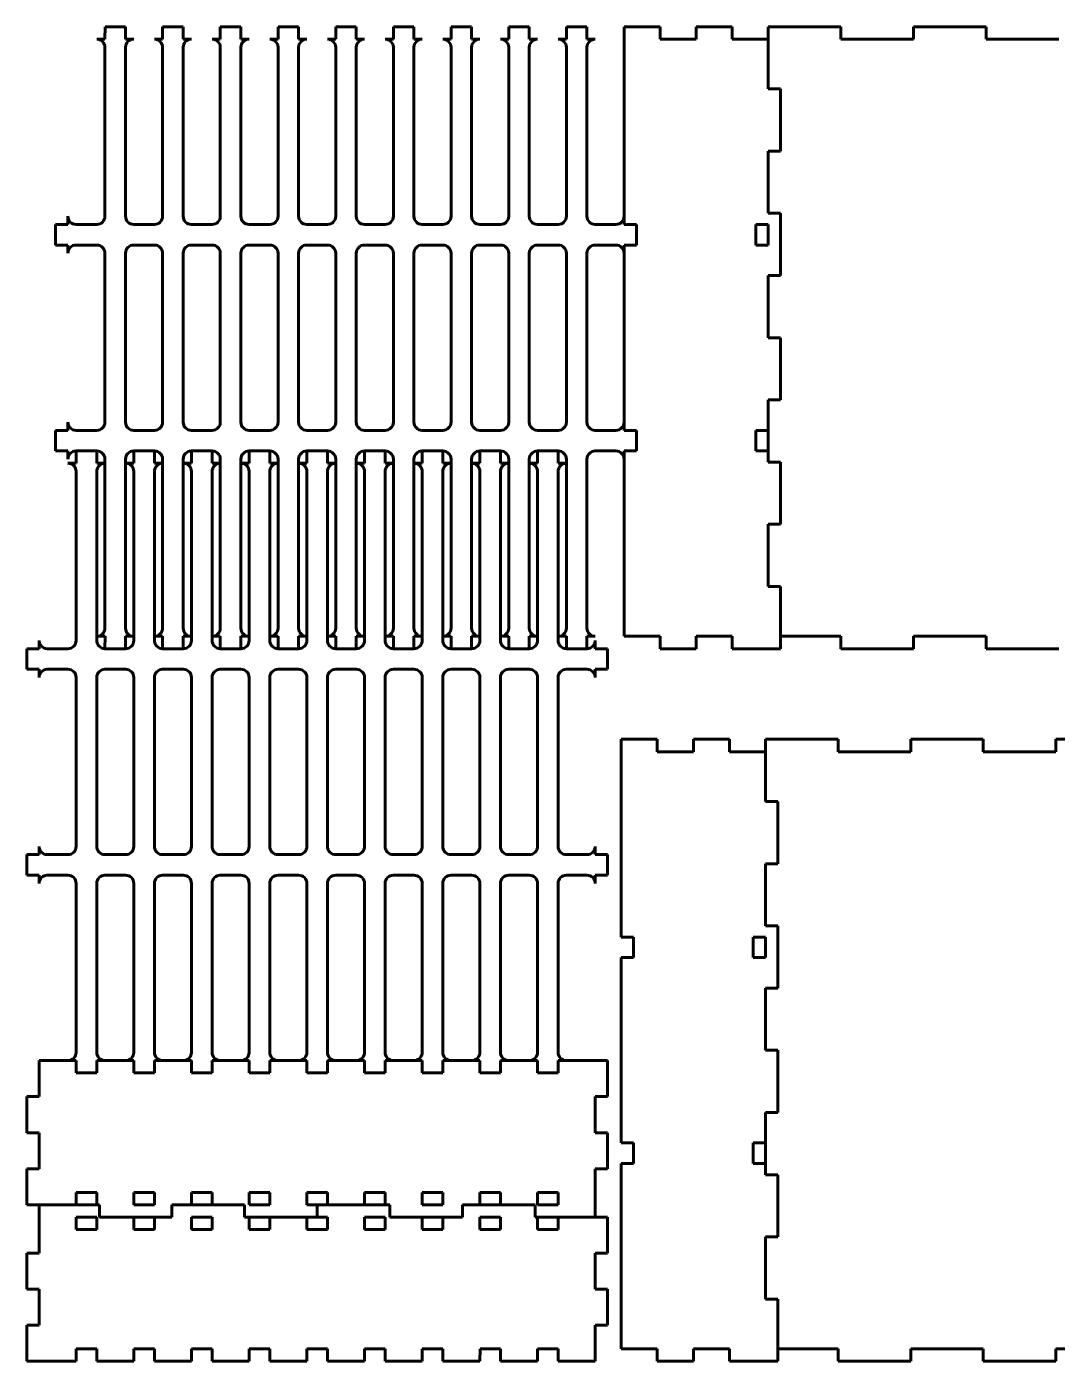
# Model space of a CAD drawing. Header units: millimetres. Extents: x -30 to 2296, y -1192 to 399.
# Drawn here: x 1196 to 1696, y -347 to 301 of the extents above; entities that cross this region are included whole.
import ezdxf

# ---------------------------------------------------------------- set-up
doc = ezdxf.new("R2010")
doc.units = ezdxf.units.MM
doc.linetypes.add('K5LT_BASIC', pattern=[0])

msp = doc.modelspace()

# ---------------------------------------------------------------- linework, layer by layer
at = {"color": 143, "linetype": 'K5LT_BASIC', "lineweight": 60, "true_color": 0x33acca}
for p, q in [((1233.575, 295), (1233.61, 301)), ((1243.575, 301), (1233.61, 301)), ((1243.575, 295), (1243.575, 301)), ((1261.575, 295), (1261.575, 301)), ((1271.575, 301), (1261.575, 301)), ((1271.575, 295), (1271.575, 301)), ((1289.575, 295), (1289.575, 301)), ((1299.575, 301), (1289.575, 301)), ((1299.575, 295), (1299.575, 301)), ((1317.575, 295), (1317.61, 301)), ((1327.575, 301), (1317.61, 301)), ((1327.575, 295), (1327.575, 301)), ((1345.575, 295), (1345.575, 301)), ((1355.575, 301), (1345.575, 301)), ((1355.575, 295), (1355.575, 301)), ((1373.575, 295), (1373.61, 301)), ((1383.575, 301), (1373.61, 301)), ((1383.575, 295), (1383.575, 301)), ((1401.575, 295), (1401.575, 301)), ((1411.575, 301), (1401.575, 301)), ((1411.575, 295), (1411.575, 301)), ((1429.575, 295), (1429.61, 301)), ((1439.575, 301), (1429.61, 301)), ((1439.575, 295), (1439.575, 301)), ((1457.575, 295), (1457.575, 301)), ((1467.575, 301), (1457.575, 301)), ((1467.575, 295), (1467.575, 301)), ((1485.575, 301), (1485.575, 205)), ((1485.575, 301), (1503.075, 301)), ((1503.075, 301), (1503.075, 295)), ((1520.575, 295), (1520.575, 301)), ((1520.575, 301), (1538.075, 301)), ((1538.075, 301), (1538.075, 295)), ((1579.575, 301), (1555.575, 301)), ((1579.575, 301), (1589.575, 301)), ((1590.825, 301), (1589.575, 301)), ((1590.825, 301), (1590.825, 295)), ((1626.075, 301), (1626.075, 295)), ((1635.575, 301), (1626.075, 301)), ((1635.575, 301), (1645.575, 301)), ((1661.325, 301), (1645.575, 301)), ((1661.325, 301), (1661.325, 295)), ((1520.575, 295), (1503.075, 295)), ((1555.575, 295), (1538.075, 295)), ((1590.825, 295), (1626.075, 295)), ((1661.325, 295), (1696.575, 295)), ((1555.575, 270.8), (1561.575, 270.8)), ((1561.575, 240.6), (1561.575, 270.8)), ((1561.575, 240.6), (1555.575, 240.6)), ((1561.575, 210.4), (1555.575, 210.4)), ((1561.575, 180.2), (1561.575, 210.4)), ((1215.575, 205), (1209.575, 205)), ((1209.575, 205), (1209.575, 195)), ((1485.575, 205), (1491.575, 205)), ((1491.575, 205), (1491.575, 195)), ((1549.575, 205), (1555.575, 205)), ((1549.575, 195), (1549.575, 205)), ((1555.575, 205), (1555.575, 195)), ((1215.575, 195), (1209.575, 195)), ((1491.575, 195), (1485.575, 195)), ((1485.575, 195), (1485.575, 105)), ((1555.575, 195), (1549.575, 195)), ((1555.575, 180.2), (1561.575, 180.2)), ((1561.575, 150), (1555.575, 150)), ((1561.575, 119.8), (1561.575, 150)), ((1561.575, 119.8), (1555.575, 119.8)), ((1215.575, 105), (1209.575, 105)), ((1209.575, 105), (1209.575, 95)), ((1491.575, 105), (1485.575, 105)), ((1491.575, 105), (1491.575, 95)), ((1549.575, 95), (1549.575, 105)), ((1549.575, 105), (1555.575, 105)), ((1555.575, 105), (1555.575, 95)), ((1215.575, 95), (1209.575, 95)), ((1219.575, 89), (1219.61, 95)), ((1229.575, 89), (1229.575, 95)), ((1247.575, 89), (1247.575, 95)), ((1257.575, 89), (1257.575, 95)), ((1275.575, 89), (1275.575, 95)), ((1285.575, 89), (1285.575, 95)), ((1303.575, 89), (1303.61, 95)), ((1313.575, 89), (1313.575, 95)), ((1331.575, 89), (1331.575, 95)), ((1341.575, 89), (1341.575, 95)), ((1359.575, 89), (1359.61, 95)), ((1369.575, 89), (1369.575, 95)), ((1387.575, 89), (1387.575, 95)), ((1397.575, 89), (1397.575, 95)), ((1415.575, 89), (1415.61, 95)), ((1425.575, 89), (1425.575, 95)), ((1443.575, 89), (1443.575, 95)), ((1453.575, 89), (1453.575, 95)), ((1485.575, 95), (1491.575, 95)), ((1485.575, 95), (1485.575, 5)), ((1555.575, 95), (1549.575, 95)), ((1561.575, 89.6), (1555.575, 89.6)), ((1561.575, 59.4), (1561.575, 89.6)), ((1561.575, 59.4), (1555.575, 59.4)), ((1561.575, 29.2), (1555.575, 29.2)), ((1561.575, -1), (1561.575, 29.2)), ((1229.575, 5), (1233.61, 5)), ((1233.575, -1), (1233.61, 5)), ((1243.575, -1), (1243.575, 5)), ((1261.575, -1), (1261.575, 5)), ((1271.575, -1), (1271.575, 5)), ((1289.575, -1), (1289.575, 5)), ((1299.575, -1), (1299.575, 5)), ((1313.575, 5), (1317.61, 5)), ((1317.575, -1), (1317.61, 5)), ((1327.575, -1), (1327.575, 5)), ((1345.575, -1), (1345.575, 5)), ((1355.575, -1), (1355.575, 5)), ((1373.575, -1), (1373.575, 5)), ((1373.575, -1), (1373.575, 5)), ((1383.575, -1), (1383.575, 5)), ((1383.575, -1), (1383.575, 5)), ((1401.575, -1), (1401.575, 5)), ((1401.575, -1), (1401.575, 5)), ((1411.575, -1), (1411.575, 5)), ((1411.575, -1), (1411.575, 5)), ((1425.575, 5), (1429.61, 5)), ((1429.575, -1), (1429.61, 5)), ((1429.575, -1), (1429.61, 5)), ((1439.575, -1), (1439.575, 5)), ((1439.575, -1), (1439.575, 5)), ((1457.575, -1), (1457.575, 5)), ((1457.575, -1), (1457.575, 5)), ((1467.575, -1), (1467.575, 5)), ((1467.575, -1), (1467.575, 5)), ((1485.575, 5), (1503.075, 5)), ((1503.075, 5), (1503.075, -1)), ((1520.575, -1), (1520.575, 5)), ((1520.575, 5), (1538.075, 5)), ((1538.075, 5), (1538.075, -1)), ((1561.575, 5), (1590.825, 5)), ((1590.825, 5), (1590.825, -1)), ((1661.325, 5), (1626.075, 5)), ((1626.075, -1), (1626.075, 5)), ((1661.325, -1), (1661.325, 5)), ((1201.575, -1), (1195.575, -1)), ((1195.575, -11), (1195.575, -1)), ((1477.575, -1), (1471.575, -1)), ((1477.575, -1), (1471.575, -1)), ((1477.575, -1), (1477.575, -11)), ((1503.075, -1), (1520.575, -1)), ((1538.075, -1), (1561.575, -1)), ((1607.575, -1), (1590.825, -1)), ((1607.575, -1), (1617.575, -1)), ((1626.075, -1), (1617.575, -1)), ((1663.575, -1), (1661.325, -1)), ((1663.575, -1), (1673.575, -1)), ((1691.575, -1), (1673.575, -1)), ((1691.575, -1), (1696.575, -1)), ((1201.575, -11), (1195.575, -11)), ((1477.575, -11), (1471.575, -11)), ((1477.575, -11), (1471.575, -11)), ((1484.226, -45), (1501.726, -45)), ((1484.226, -141), (1484.226, -45)), ((1501.726, -51), (1501.726, -45)), ((1519.226, -45), (1536.726, -45)), ((1519.226, -45), (1519.226, -51)), ((1536.726, -45), (1536.726, -51)), ((1554.226, -45), (1578.226, -45)), ((1588.226, -45), (1578.226, -45)), ((1588.226, -45), (1589.476, -45)), ((1589.476, -45), (1589.476, -51)), ((1624.726, -45), (1624.726, -51)), ((1624.726, -45), (1634.226, -45)), ((1644.226, -45), (1634.226, -45)), ((1644.226, -45), (1659.976, -45)), ((1659.976, -45), (1659.976, -51)), ((1695.226, -45), (1695.226, -51)), ((1700.226, -45), (1695.226, -45)), ((1519.226, -51), (1501.726, -51)), ((1536.726, -51), (1554.226, -51)), ((1589.476, -51), (1624.726, -51)), ((1659.976, -51), (1695.226, -51)), ((1560.226, -75.2), (1554.226, -75.2)), ((1560.226, -105.4), (1560.226, -75.2)), ((1201.575, -101), (1195.575, -101)), ((1195.575, -111), (1195.575, -101)), ((1477.575, -101), (1471.575, -101)), ((1477.575, -111), (1477.575, -101)), ((1554.226, -105.4), (1560.226, -105.4)), ((1201.575, -111), (1195.575, -111)), ((1477.575, -111), (1471.575, -111)), ((1560.226, -135.6), (1554.226, -135.6)), ((1560.226, -165.8), (1560.226, -135.6)), ((1484.226, -141), (1490.226, -141)), ((1490.226, -151), (1490.226, -141)), ((1548.226, -141), (1554.226, -141)), ((1548.226, -151), (1548.226, -141)), ((1554.226, -141), (1554.226, -151)), ((1484.226, -151), (1490.226, -151)), ((1484.226, -241), (1484.226, -151)), ((1554.226, -151), (1548.226, -151)), ((1554.226, -165.8), (1560.226, -165.8)), ((1560.226, -196), (1554.226, -196)), ((1560.226, -226.2), (1560.226, -196)), ((1201.61, -201), (1201.61, -218.5)), ((1201.61, -201), (1219.61, -201)), ((1219.61, -201), (1219.61, -207)), ((1219.61, -207), (1229.61, -207)), ((1229.61, -201), (1229.61, -207)), ((1229.61, -201), (1247.61, -201)), ((1247.61, -201), (1247.61, -207)), ((1247.61, -207), (1257.575, -207)), ((1257.61, -201), (1257.575, -207)), ((1257.61, -201), (1275.61, -201)), ((1275.61, -201), (1275.61, -207)), ((1275.61, -207), (1285.61, -207)), ((1285.61, -201), (1285.61, -207)), ((1285.61, -201), (1303.61, -201)), ((1303.61, -201), (1303.61, -207)), ((1303.61, -207), (1313.575, -207)), ((1313.61, -201), (1313.575, -207)), ((1313.61, -201), (1331.61, -201)), ((1331.61, -201), (1331.61, -207)), ((1331.61, -207), (1341.61, -207)), ((1341.61, -201), (1341.61, -207)), ((1341.61, -201), (1359.61, -201)), ((1359.61, -201), (1359.61, -207)), ((1359.61, -207), (1369.575, -207)), ((1369.61, -201), (1369.575, -207)), ((1369.61, -201), (1387.61, -201)), ((1387.61, -201), (1387.61, -207)), ((1387.61, -207), (1397.61, -207)), ((1397.61, -201), (1397.61, -207)), ((1397.61, -201), (1415.61, -201)), ((1415.61, -201), (1415.61, -207)), ((1415.61, -207), (1425.61, -207)), ((1425.61, -201), (1425.61, -207)), ((1425.61, -201), (1443.61, -201)), ((1443.61, -201), (1443.61, -207)), ((1443.61, -207), (1453.61, -207)), ((1453.61, -201), (1477.61, -201)), ((1453.61, -201), (1453.61, -207)), ((1477.61, -201), (1477.61, -218.5)), ((1195.61, -236), (1195.61, -218.5)), ((1201.61, -218.5), (1195.61, -218.5)), ((1471.61, -236), (1471.61, -218.5)), ((1471.61, -218.5), (1477.61, -218.5)), ((1554.226, -226.2), (1560.226, -226.2)), ((1195.61, -236), (1201.61, -236)), ((1201.61, -253.5), (1201.61, -236)), ((1471.61, -236), (1477.61, -236)), ((1477.61, -236), (1477.61, -253.5)), ((1490.226, -241), (1484.226, -241)), ((1490.226, -251), (1490.226, -241)), ((1548.226, -251), (1548.226, -241)), ((1548.226, -241), (1554.226, -241)), ((1554.226, -251), (1554.226, -241)), ((1484.226, -341), (1484.226, -251)), ((1484.226, -251), (1490.226, -251)), ((1554.226, -251), (1548.226, -251)), ((1195.61, -271), (1195.61, -253.5)), ((1201.61, -253.5), (1195.61, -253.5)), ((1471.61, -271), (1471.61, -253.5)), ((1471.61, -253.5), (1477.61, -253.5)), ((1554.226, -256.4), (1560.226, -256.4)), ((1560.226, -286.6), (1560.226, -256.4)), ((1229.61, -265), (1219.61, -265)), ((1219.61, -271), (1219.61, -265)), ((1229.61, -271), (1229.61, -265)), ((1257.61, -265), (1247.61, -265)), ((1247.61, -265), (1247.61, -271)), ((1257.61, -271), (1257.61, -265)), ((1285.61, -265), (1275.61, -265)), ((1275.61, -265), (1275.61, -271)), ((1285.61, -271), (1285.61, -265)), ((1313.61, -265), (1303.61, -265)), ((1303.61, -265), (1303.61, -271)), ((1313.61, -271), (1313.61, -265)), ((1341.61, -265), (1331.61, -265)), ((1331.61, -265), (1331.61, -271)), ((1341.61, -271), (1341.61, -265)), ((1369.61, -265), (1359.61, -265)), ((1359.61, -265), (1359.61, -271)), ((1369.61, -271), (1369.61, -265)), ((1397.61, -265), (1387.61, -265)), ((1387.61, -265), (1387.61, -271)), ((1397.61, -271), (1397.61, -265)), ((1425.61, -265), (1415.61, -265)), ((1415.61, -265), (1415.61, -271)), ((1425.61, -271), (1425.61, -265)), ((1453.61, -265), (1443.61, -265)), ((1443.61, -265), (1443.61, -271)), ((1453.61, -271), (1453.61, -265)), ((1195.61, -271), (1201.61, -271)), ((1201.61, -277), (1201.61, -271)), ((1201.61, -271), (1230.86, -271)), ((1230.86, -271), (1230.86, -277)), ((1247.61, -271), (1257.61, -271)), ((1301.36, -271), (1266.11, -271)), ((1266.11, -277), (1266.11, -271)), ((1301.36, -277), (1301.36, -271)), ((1303.61, -271), (1313.61, -271)), ((1331.61, -271), (1336.61, -271)), ((1371.86, -271), (1336.61, -271)), ((1336.61, -277), (1336.61, -271)), ((1371.86, -277), (1371.86, -271)), ((1387.61, -271), (1397.61, -271)), ((1442.36, -271), (1407.11, -271)), ((1407.11, -277), (1407.11, -271)), ((1442.36, -277), (1442.36, -271)), ((1443.61, -271), (1453.61, -271)), ((1471.61, -271), (1471.61, -277)), ((1201.61, -277), (1201.61, -294.5)), ((1219.61, -277), (1219.61, -283)), ((1229.61, -277), (1219.61, -277)), ((1229.61, -283), (1229.61, -277)), ((1247.61, -277), (1230.86, -277)), ((1247.61, -277), (1247.61, -283)), ((1247.61, -277), (1257.61, -277)), ((1257.61, -283), (1257.61, -277)), ((1266.11, -277), (1257.61, -277)), ((1275.61, -277), (1275.61, -283)), ((1285.61, -277), (1275.61, -277)), ((1285.61, -283), (1285.61, -277)), ((1303.61, -277), (1301.36, -277)), ((1303.61, -277), (1303.61, -283)), ((1303.61, -277), (1313.61, -277)), ((1313.61, -283), (1313.61, -277)), ((1331.61, -277), (1313.61, -277)), ((1331.61, -277), (1331.61, -283)), ((1331.61, -277), (1336.61, -277)), ((1341.61, -277), (1336.61, -277)), ((1341.61, -283), (1341.61, -277)), ((1359.61, -277), (1359.61, -283)), ((1369.61, -277), (1359.61, -277)), ((1369.61, -283), (1369.61, -277)), ((1387.61, -277), (1371.86, -277)), ((1387.61, -277), (1387.61, -283)), ((1387.61, -277), (1397.61, -277)), ((1397.61, -283), (1397.61, -277)), ((1407.11, -277), (1397.61, -277)), ((1415.61, -277), (1415.61, -283)), ((1425.61, -277), (1415.61, -277)), ((1425.61, -283), (1425.61, -277)), ((1443.61, -277), (1442.36, -277)), ((1443.61, -277), (1443.61, -283)), ((1443.61, -277), (1453.61, -277)), ((1477.61, -277), (1453.61, -277)), ((1453.61, -277), (1453.61, -283)), ((1477.61, -277), (1477.61, -294.5)), ((1219.61, -283), (1229.61, -283)), ((1247.61, -283), (1257.61, -283)), ((1275.61, -283), (1285.61, -283)), ((1303.61, -283), (1313.61, -283)), ((1331.61, -283), (1341.61, -283)), ((1359.61, -283), (1369.61, -283)), ((1387.61, -283), (1397.61, -283)), ((1415.61, -283), (1425.61, -283)), ((1443.61, -283), (1453.61, -283)), ((1554.226, -286.6), (1560.226, -286.6)), ((1201.61, -294.5), (1195.61, -294.5)), ((1195.61, -312), (1195.61, -294.5)), ((1471.61, -294.5), (1471.61, -312)), ((1471.61, -294.5), (1477.61, -294.5)), ((1201.61, -312), (1195.61, -312)), ((1201.61, -312), (1201.61, -329.5)), ((1477.61, -312), (1471.61, -312)), ((1477.61, -312), (1477.61, -329.5)), ((1560.226, -316.8), (1554.226, -316.8)), ((1560.226, -347), (1560.226, -316.8)), ((1195.61, -347), (1195.61, -329.5)), ((1201.61, -329.5), (1195.61, -329.5)), ((1471.61, -347), (1471.61, -329.5)), ((1471.61, -329.5), (1477.61, -329.5)), ((1229.61, -341), (1219.61, -341)), ((1219.61, -347), (1219.61, -341)), ((1229.61, -347), (1229.61, -341)), ((1247.61, -347), (1247.61, -341)), ((1257.61, -341), (1247.61, -341)), ((1257.61, -347), (1257.61, -341)), ((1275.61, -347), (1275.61, -341)), ((1285.61, -341), (1275.61, -341)), ((1285.61, -347), (1285.61, -341)), ((1303.61, -347), (1303.644, -341)), ((1313.61, -341), (1303.644, -341)), ((1313.61, -347), (1313.61, -341)), ((1331.61, -347), (1331.61, -341)), ((1341.61, -341), (1331.61, -341)), ((1341.61, -347), (1341.61, -341)), ((1359.61, -347), (1359.644, -341)), ((1369.61, -341), (1359.644, -341)), ((1369.61, -347), (1369.61, -341)), ((1387.61, -347), (1387.61, -341)), ((1397.61, -341), (1387.61, -341)), ((1397.61, -347), (1397.61, -341)), ((1415.61, -347), (1415.644, -341)), ((1425.61, -341), (1415.644, -341)), ((1425.61, -347), (1425.61, -341)), ((1443.61, -347), (1443.61, -341)), ((1453.61, -341), (1443.61, -341)), ((1453.61, -347), (1453.61, -341)), ((1484.226, -341), (1501.726, -341)), ((1501.726, -347), (1501.726, -341)), ((1519.226, -341), (1536.726, -341)), ((1519.226, -347), (1519.226, -341)), ((1536.726, -347), (1536.726, -341)), ((1589.476, -341), (1560.226, -341)), ((1589.476, -341), (1589.476, -347)), ((1659.976, -341), (1624.726, -341)), ((1624.726, -347), (1624.726, -341)), ((1659.976, -347), (1659.976, -341)), ((1730.476, -341), (1695.226, -341)), ((1695.226, -347), (1695.226, -341)), ((1219.61, -347), (1195.61, -347)), ((1247.61, -347), (1229.61, -347)), ((1275.61, -347), (1257.61, -347)), ((1303.61, -347), (1285.61, -347)), ((1331.61, -347), (1313.61, -347)), ((1359.61, -347), (1341.61, -347)), ((1387.61, -347), (1369.61, -347)), ((1415.61, -347), (1397.61, -347)), ((1443.61, -347), (1425.61, -347)), ((1471.61, -347), (1453.61, -347)), ((1501.726, -347), (1519.226, -347)), ((1536.726, -347), (1560.226, -347)), ((1589.476, -347), (1606.226, -347)), ((1616.226, -347), (1606.226, -347)), ((1616.226, -347), (1624.726, -347)), ((1659.976, -347), (1662.226, -347)), ((1672.226, -347), (1662.226, -347)), ((1672.226, -347), (1690.226, -347)), ((1695.226, -347), (1690.226, -347))]:
    msp.add_line(p, q, dxfattribs=at)
for points in [[(1555.575, 270.8), (1555.575, 301)], [(1233.575, 295), (1229.575, 295)], [(1247.575, 295), (1243.575, 295)], [(1261.575, 295), (1257.575, 295)], [(1275.575, 295), (1271.575, 295)], [(1289.575, 295), (1285.575, 295)], [(1303.575, 295), (1299.575, 295)], [(1317.575, 295), (1313.575, 295)], [(1331.575, 295), (1327.575, 295)], [(1345.575, 295), (1341.575, 295)], [(1359.575, 295), (1355.575, 295)], [(1373.575, 295), (1369.575, 295)], [(1387.575, 295), (1383.575, 295)], [(1401.575, 295), (1397.575, 295)], [(1415.575, 295), (1411.575, 295)], [(1429.575, 295), (1425.575, 295)], [(1443.575, 295), (1439.575, 295)], [(1457.575, 295), (1453.575, 295)], [(1471.575, 295), (1467.575, 295)], [(1233.575, 209), (1233.575, 291)], [(1243.575, 291), (1243.575, 209)], [(1261.575, 209), (1261.575, 291)], [(1271.575, 291), (1271.575, 209)], [(1289.575, 209), (1289.575, 291)], [(1299.575, 291), (1299.575, 209)], [(1317.575, 209), (1317.575, 291)], [(1327.575, 291), (1327.575, 209)], [(1345.575, 209), (1345.575, 291)], [(1355.575, 291), (1355.575, 209)], [(1373.575, 209), (1373.575, 291)], [(1383.575, 291), (1383.575, 209)], [(1401.575, 209), (1401.575, 291)], [(1411.575, 291), (1411.575, 209)], [(1429.575, 209), (1429.575, 291)], [(1439.575, 291), (1439.575, 209)], [(1457.575, 209), (1457.575, 291)], [(1467.575, 291), (1467.575, 209)], [(1555.575, 210.4), (1555.575, 240.6)], [(1215.575, 209), (1215.575, 205)], [(1219.575, 205), (1229.575, 205)], [(1247.575, 205), (1257.575, 205)], [(1275.575, 205), (1285.575, 205)], [(1303.575, 205), (1313.575, 205)], [(1331.575, 205), (1341.575, 205)], [(1359.575, 205), (1369.575, 205)], [(1387.575, 205), (1397.575, 205)], [(1415.575, 205), (1425.575, 205)], [(1443.575, 205), (1453.575, 205)], [(1471.575, 205), (1481.575, 205)], [(1215.575, 195), (1215.575, 191)], [(1229.575, 195), (1219.575, 195)], [(1257.575, 195), (1247.575, 195)], [(1285.575, 195), (1275.575, 195)], [(1313.575, 195), (1303.575, 195)], [(1341.575, 195), (1331.575, 195)], [(1369.575, 195), (1359.575, 195)], [(1397.575, 195), (1387.575, 195)], [(1425.575, 195), (1415.575, 195)], [(1453.575, 195), (1443.575, 195)], [(1481.575, 195), (1471.575, 195)], [(1233.575, 109), (1233.575, 191)], [(1243.575, 191), (1243.575, 109)], [(1261.575, 109), (1261.575, 191)], [(1271.575, 191), (1271.575, 109)], [(1289.575, 109), (1289.575, 191)], [(1299.575, 191), (1299.575, 109)], [(1317.575, 109), (1317.575, 191)], [(1327.575, 191), (1327.575, 109)], [(1345.575, 109), (1345.575, 191)], [(1355.575, 191), (1355.575, 109)], [(1373.575, 109), (1373.575, 191)], [(1383.575, 191), (1383.575, 109)], [(1401.575, 109), (1401.575, 191)], [(1411.575, 191), (1411.575, 109)], [(1429.575, 109), (1429.575, 191)], [(1439.575, 191), (1439.575, 109)], [(1457.575, 109), (1457.575, 191)], [(1467.575, 191), (1467.575, 109)], [(1555.575, 150), (1555.575, 180.2)], [(1555.575, 105), (1555.575, 119.8)], [(1215.575, 109), (1215.575, 105)], [(1219.575, 105), (1229.575, 105)], [(1247.575, 105), (1257.575, 105)], [(1275.575, 105), (1285.575, 105)], [(1303.575, 105), (1313.575, 105)], [(1331.575, 105), (1341.575, 105)], [(1359.575, 105), (1369.575, 105)], [(1387.575, 105), (1397.575, 105)], [(1415.575, 105), (1425.575, 105)], [(1443.575, 105), (1453.575, 105)], [(1471.575, 105), (1481.575, 105)], [(1215.575, 95), (1215.575, 91)], [(1229.575, 95), (1219.575, 95)], [(1233.575, 9), (1233.575, 91)], [(1243.575, 91), (1243.575, 9)], [(1257.575, 95), (1247.575, 95)], [(1261.575, 9), (1261.575, 91)], [(1271.575, 91), (1271.575, 9)], [(1285.575, 95), (1275.575, 95)], [(1289.575, 9), (1289.575, 91)], [(1299.575, 91), (1299.575, 9)], [(1313.575, 95), (1303.575, 95)], [(1317.575, 9), (1317.575, 91)], [(1327.575, 91), (1327.575, 9)], [(1341.575, 95), (1331.575, 95)], [(1345.575, 9), (1345.575, 91)], [(1355.575, 91), (1355.575, 9)], [(1369.575, 95), (1359.575, 95)], [(1373.575, 9), (1373.575, 91)], [(1383.575, 91), (1383.575, 9)], [(1397.575, 95), (1387.575, 95)], [(1401.575, 9), (1401.575, 91)], [(1411.575, 91), (1411.575, 9)], [(1425.575, 95), (1415.575, 95)], [(1429.575, 9), (1429.575, 91)], [(1439.575, 91), (1439.575, 9)], [(1453.575, 95), (1443.575, 95)], [(1457.575, 9), (1457.575, 91)], [(1467.575, 91), (1467.575, 9)], [(1481.575, 95), (1471.575, 95)], [(1555.575, 89.6), (1555.575, 95)], [(1219.575, 89), (1215.575, 89)], [(1219.575, 3), (1219.575, 85)], [(1233.575, 89), (1229.575, 89)], [(1229.575, 85), (1229.575, 3)], [(1247.575, 89), (1243.575, 89)], [(1247.575, 3), (1247.575, 85)], [(1261.575, 89), (1257.575, 89)], [(1257.575, 85), (1257.575, 3)], [(1275.575, 89), (1271.575, 89)], [(1275.575, 3), (1275.575, 85)], [(1289.575, 89), (1285.575, 89)], [(1285.575, 85), (1285.575, 3)], [(1303.575, 89), (1299.575, 89)], [(1303.575, 3), (1303.575, 85)], [(1317.575, 89), (1313.575, 89)], [(1313.575, 85), (1313.575, 3)], [(1331.575, 89), (1327.575, 89)], [(1331.575, 3), (1331.575, 85)], [(1345.575, 89), (1341.575, 89)], [(1341.575, 85), (1341.575, 3)], [(1359.575, 89), (1355.575, 89)], [(1359.575, 3), (1359.575, 85)], [(1373.575, 89), (1369.575, 89)], [(1369.575, 85), (1369.575, 3)], [(1387.575, 89), (1383.575, 89)], [(1387.575, 3), (1387.575, 85)], [(1401.575, 89), (1397.575, 89)], [(1397.575, 85), (1397.575, 3)], [(1415.575, 89), (1411.575, 89)], [(1415.575, 3), (1415.575, 85)], [(1429.575, 89), (1425.575, 89)], [(1425.575, 85), (1425.575, 3)], [(1443.575, 89), (1439.575, 89)], [(1443.575, 3), (1443.575, 85)], [(1457.575, 89), (1453.575, 89)], [(1453.575, 85), (1453.575, 3)], [(1555.575, 29.2), (1555.575, 59.4)], [(1201.575, 3), (1201.575, -1)], [(1243.575, 5), (1247.575, 5)], [(1257.575, 5), (1261.575, 5)], [(1271.575, 5), (1275.575, 5)], [(1285.575, 5), (1289.575, 5)], [(1299.575, 5), (1303.575, 5)], [(1327.575, 5), (1331.575, 5)], [(1341.575, 5), (1345.575, 5)], [(1355.575, 5), (1359.575, 5)], [(1369.575, 5), (1373.575, 5)], [(1383.575, 5), (1387.575, 5)], [(1397.575, 5), (1401.575, 5)], [(1411.575, 5), (1415.575, 5)], [(1439.575, 5), (1443.575, 5)], [(1453.575, 5), (1457.575, 5)], [(1467.575, 5), (1471.575, 5)], [(1471.575, -1), (1471.575, 3)], [(1205.575, -1), (1215.575, -1)], [(1233.575, -1), (1243.575, -1)], [(1261.575, -1), (1271.575, -1)], [(1289.575, -1), (1299.575, -1)], [(1317.575, -1), (1327.575, -1)], [(1345.575, -1), (1355.575, -1)], [(1373.575, -1), (1383.575, -1)], [(1401.575, -1), (1411.575, -1)], [(1429.575, -1), (1439.575, -1)], [(1457.575, -1), (1467.575, -1)], [(1201.575, -11), (1201.575, -15)], [(1215.575, -11), (1205.575, -11)], [(1243.575, -11), (1233.575, -11)], [(1271.575, -11), (1261.575, -11)], [(1299.575, -11), (1289.575, -11)], [(1327.575, -11), (1317.575, -11)], [(1355.575, -11), (1345.575, -11)], [(1383.575, -11), (1373.575, -11)], [(1411.575, -11), (1401.575, -11)], [(1439.575, -11), (1429.575, -11)], [(1467.575, -11), (1457.575, -11)], [(1471.575, -15), (1471.575, -11)], [(1219.575, -97), (1219.575, -15)], [(1229.575, -15), (1229.575, -97)], [(1247.575, -97), (1247.575, -15)], [(1257.575, -15), (1257.575, -97)], [(1275.575, -97), (1275.575, -15)], [(1285.575, -15), (1285.575, -97)], [(1303.575, -97), (1303.575, -15)], [(1313.575, -15), (1313.575, -97)], [(1331.575, -97), (1331.575, -15)], [(1341.575, -15), (1341.575, -97)], [(1359.575, -97), (1359.575, -15)], [(1369.575, -15), (1369.575, -97)], [(1387.575, -97), (1387.575, -15)], [(1397.575, -15), (1397.575, -97)], [(1415.575, -97), (1415.575, -15)], [(1425.575, -15), (1425.575, -97)], [(1443.575, -97), (1443.575, -15)], [(1453.575, -15), (1453.575, -97)], [(1554.226, -75.2), (1554.226, -45)], [(1201.575, -97), (1201.575, -101)], [(1471.575, -101), (1471.575, -97)], [(1205.575, -101), (1215.575, -101)], [(1233.575, -101), (1243.575, -101)], [(1261.575, -101), (1271.575, -101)], [(1289.575, -101), (1299.575, -101)], [(1317.575, -101), (1327.575, -101)], [(1345.575, -101), (1355.575, -101)], [(1373.575, -101), (1383.575, -101)], [(1401.575, -101), (1411.575, -101)], [(1429.575, -101), (1439.575, -101)], [(1457.575, -101), (1467.575, -101)], [(1554.226, -135.6), (1554.226, -105.4)], [(1201.575, -111), (1201.575, -115)], [(1215.575, -111), (1205.575, -111)], [(1219.575, -197), (1219.575, -115)], [(1229.575, -115), (1229.575, -197)], [(1243.575, -111), (1233.575, -111)], [(1247.575, -197), (1247.575, -115)], [(1257.575, -115), (1257.575, -197)], [(1271.575, -111), (1261.575, -111)], [(1275.575, -197), (1275.575, -115)], [(1285.575, -115), (1285.575, -197)], [(1299.575, -111), (1289.575, -111)], [(1303.575, -197), (1303.575, -115)], [(1313.575, -115), (1313.575, -197)], [(1327.575, -111), (1317.575, -111)], [(1331.575, -197), (1331.575, -115)], [(1341.575, -115), (1341.575, -197)], [(1355.575, -111), (1345.575, -111)], [(1359.575, -197), (1359.575, -115)], [(1369.575, -115), (1369.575, -197)], [(1383.575, -111), (1373.575, -111)], [(1387.575, -197), (1387.575, -115)], [(1397.575, -115), (1397.575, -197)], [(1411.575, -111), (1401.575, -111)], [(1415.575, -197), (1415.575, -115)], [(1425.575, -115), (1425.575, -197)], [(1439.575, -111), (1429.575, -111)], [(1443.575, -197), (1443.575, -115)], [(1453.575, -115), (1453.575, -197)], [(1467.575, -111), (1457.575, -111)], [(1471.575, -115), (1471.575, -111)], [(1554.226, -196), (1554.226, -165.8)], [(1554.226, -241), (1554.226, -226.2)], [(1554.226, -256.4), (1554.226, -251)], [(1554.226, -316.8), (1554.226, -286.6)]]:
    msp.add_lwpolyline(points, dxfattribs=at)
for centre, start, end in [((1229.575, 291), 0, 90), ((1247.575, 291), 90, 180), ((1257.575, 291), 0, 90), ((1275.575, 291), 90, 180), ((1285.575, 291), 0, 90), ((1303.575, 291), 90, 180), ((1313.575, 291), 0, 90), ((1331.575, 291), 90, 180), ((1341.575, 291), 0, 90), ((1359.575, 291), 90, 180), ((1369.575, 291), 0, 90), ((1387.575, 291), 90, 180), ((1397.575, 291), 0, 90), ((1415.575, 291), 90, 180), ((1425.575, 291), 0, 90), ((1443.575, 291), 90, 180), ((1443.575, 291), 90, 180), ((1453.575, 291), 0, 90), ((1453.575, 291), 0, 90), ((1471.575, 291), 90, 180), ((1219.575, 209), 180, 270), ((1229.575, 209), 270, 0), ((1247.575, 209), 180, 270), ((1257.575, 209), 270, 0), ((1275.575, 209), 180, 270), ((1285.575, 209), 270, 0), ((1303.575, 209), 180, 270), ((1313.575, 209), 270, 0), ((1331.575, 209), 180, 270), ((1341.575, 209), 270, 0), ((1359.575, 209), 180, 270), ((1369.575, 209), 270, 0), ((1387.575, 209), 180, 270), ((1397.575, 209), 270, 0), ((1415.575, 209), 180, 270), ((1425.575, 209), 270, 0), ((1443.575, 209), 180, 270), ((1443.575, 209), 180, 270), ((1453.575, 209), 270, 0), ((1453.575, 209), 270, 0), ((1471.575, 209), 180, 270), ((1481.575, 209), 270, 0), ((1219.575, 191), 90, 180), ((1229.575, 191), 0, 90), ((1247.575, 191), 90, 180), ((1257.575, 191), 0, 90), ((1275.575, 191), 90, 180), ((1285.575, 191), 0, 90), ((1303.575, 191), 90, 180), ((1313.575, 191), 0, 90), ((1331.575, 191), 90, 180), ((1341.575, 191), 0, 90), ((1359.575, 191), 90, 180), ((1369.575, 191), 0, 90), ((1387.575, 191), 90, 180), ((1397.575, 191), 0, 90), ((1415.575, 191), 90, 180), ((1425.575, 191), 0, 90), ((1443.575, 191), 90, 180), ((1453.575, 191), 0, 90), ((1471.575, 191), 90, 180), ((1481.575, 191), 0, 90), ((1219.575, 109), 180, 270), ((1229.575, 109), 270, 0), ((1247.575, 109), 180, 270), ((1257.575, 109), 270, 0), ((1275.575, 109), 180, 270), ((1285.575, 109), 270, 0), ((1303.575, 109), 180, 270), ((1313.575, 109), 270, 0), ((1331.575, 109), 180, 270), ((1341.575, 109), 270, 0), ((1359.575, 109), 180, 270), ((1369.575, 109), 270, 0), ((1387.575, 109), 180, 270), ((1397.575, 109), 270, 0), ((1415.575, 109), 180, 270), ((1425.575, 109), 270, 0), ((1443.575, 109), 180, 270), ((1453.575, 109), 270, 0), ((1471.575, 109), 180, 270), ((1481.575, 109), 270, 0), ((1219.575, 91), 90, 180), ((1229.575, 91), 0, 90), ((1247.575, 91), 90, 180), ((1257.575, 91), 0, 90), ((1275.575, 91), 90, 180), ((1285.575, 91), 0, 90), ((1303.575, 91), 90, 180), ((1313.575, 91), 0, 90), ((1331.575, 91), 90, 180), ((1341.575, 91), 0, 90), ((1359.575, 91), 90, 180), ((1369.575, 91), 0, 90), ((1387.575, 91), 90, 180), ((1397.575, 91), 0, 90), ((1415.575, 91), 90, 180), ((1425.575, 91), 0, 90), ((1443.575, 91), 90, 180), ((1453.575, 91), 0, 90), ((1471.575, 91), 90, 180), ((1481.575, 91), 0, 90), ((1215.575, 85), 0, 90), ((1233.575, 85), 90, 180), ((1243.575, 85), 0, 90), ((1261.575, 85), 90, 180), ((1271.575, 85), 0, 90), ((1289.575, 85), 90, 180), ((1299.575, 85), 0, 90), ((1317.575, 85), 90, 180), ((1327.575, 85), 0, 90), ((1345.575, 85), 90, 180), ((1355.575, 85), 0, 90), ((1373.575, 85), 90, 180), ((1383.575, 85), 0, 90), ((1401.575, 85), 90, 180), ((1411.575, 85), 0, 90), ((1429.575, 85), 90, 180), ((1429.575, 85), 90, 180), ((1439.575, 85), 0, 90), ((1439.575, 85), 0, 90), ((1457.575, 85), 90, 180), ((1229.575, 9), 270, 0), ((1247.575, 9), 180, 270), ((1257.575, 9), 270, 0), ((1275.575, 9), 180, 270), ((1285.575, 9), 270, 0), ((1303.575, 9), 180, 270), ((1313.575, 9), 270, 0), ((1331.575, 9), 180, 270), ((1341.575, 9), 270, 0), ((1359.575, 9), 180, 270), ((1369.575, 9), 270, 0), ((1387.575, 9), 180, 270), ((1397.575, 9), 270, 0), ((1415.575, 9), 180, 270), ((1425.575, 9), 270, 0), ((1443.575, 9), 180, 270), ((1453.575, 9), 270, 0), ((1471.575, 9), 180, 270), ((1205.575, 3), 180, 270), ((1215.575, 3), 270, 0), ((1233.575, 3), 180, 270), ((1243.575, 3), 270, 0), ((1261.575, 3), 180, 270), ((1271.575, 3), 270, 0), ((1289.575, 3), 180, 270), ((1299.575, 3), 270, 0), ((1317.575, 3), 180, 270), ((1327.575, 3), 270, 0), ((1345.575, 3), 180, 270), ((1355.575, 3), 270, 0), ((1373.575, 3), 180, 270), ((1383.575, 3), 270, 0), ((1401.575, 3), 180, 270), ((1411.575, 3), 270, 0), ((1429.575, 3), 180, 270), ((1429.575, 3), 180, 270), ((1439.575, 3), 270, 0), ((1439.575, 3), 270, 0), ((1457.575, 3), 180, 270), ((1467.575, 3), 270, 0), ((1205.575, -15), 90, 180), ((1215.575, -15), 0, 90), ((1233.575, -15), 90, 180), ((1243.575, -15), 0, 90), ((1261.575, -15), 90, 180), ((1271.575, -15), 0, 90), ((1289.575, -15), 90, 180), ((1299.575, -15), 0, 90), ((1317.575, -15), 90, 180), ((1327.575, -15), 0, 90), ((1345.575, -15), 90, 180), ((1355.575, -15), 0, 90), ((1373.575, -15), 90, 180), ((1383.575, -15), 0, 90), ((1401.575, -15), 90, 180), ((1411.575, -15), 0, 90), ((1429.575, -15), 90, 180), ((1439.575, -15), 0, 90), ((1457.575, -15), 90, 180), ((1467.575, -15), 0, 90), ((1205.575, -97), 180, 270), ((1215.575, -97), 270, 0), ((1233.575, -97), 180, 270), ((1243.575, -97), 270, 0), ((1261.575, -97), 180, 270), ((1271.575, -97), 270, 0), ((1289.575, -97), 180, 270), ((1299.575, -97), 270, 0), ((1317.575, -97), 180, 270), ((1327.575, -97), 270, 0), ((1345.575, -97), 180, 270), ((1355.575, -97), 270, 0), ((1373.575, -97), 180, 270), ((1383.575, -97), 270, 0), ((1401.575, -97), 180, 270), ((1411.575, -97), 270, 0), ((1429.575, -97), 180, 270), ((1439.575, -97), 270, 0), ((1457.575, -97), 180, 270), ((1467.575, -97), 270, 0), ((1205.575, -115), 90, 180), ((1215.575, -115), 0, 90), ((1233.575, -115), 90, 180), ((1243.575, -115), 0, 90), ((1261.575, -115), 90, 180), ((1271.575, -115), 0, 90), ((1289.575, -115), 90, 180), ((1299.575, -115), 0, 90), ((1317.575, -115), 90, 180), ((1327.575, -115), 0, 90), ((1345.575, -115), 90, 180), ((1355.575, -115), 0, 90), ((1373.575, -115), 90, 180), ((1383.575, -115), 0, 90), ((1401.575, -115), 90, 180), ((1411.575, -115), 0, 90), ((1429.575, -115), 90, 180), ((1439.575, -115), 0, 90), ((1457.575, -115), 90, 180), ((1467.575, -115), 0, 90), ((1215.575, -197), 270, 0), ((1233.575, -197), 180, 270), ((1243.575, -197), 270, 0), ((1261.575, -197), 180, 270), ((1271.575, -197), 270, 0), ((1289.575, -197), 180, 270), ((1299.575, -197), 270, 0), ((1317.575, -197), 180, 270), ((1327.575, -197), 270, 0), ((1345.575, -197), 180, 270), ((1355.575, -197), 270, 0), ((1373.575, -197), 180, 270), ((1383.575, -197), 270, 0), ((1401.575, -197), 180, 270), ((1411.575, -197), 270, 0), ((1429.575, -197), 180, 270), ((1439.575, -197), 270, 0), ((1457.575, -197), 180, 270)]:
    msp.add_arc(centre, 4, start, end, dxfattribs=at)

doc.saveas('drawing.dxf')
